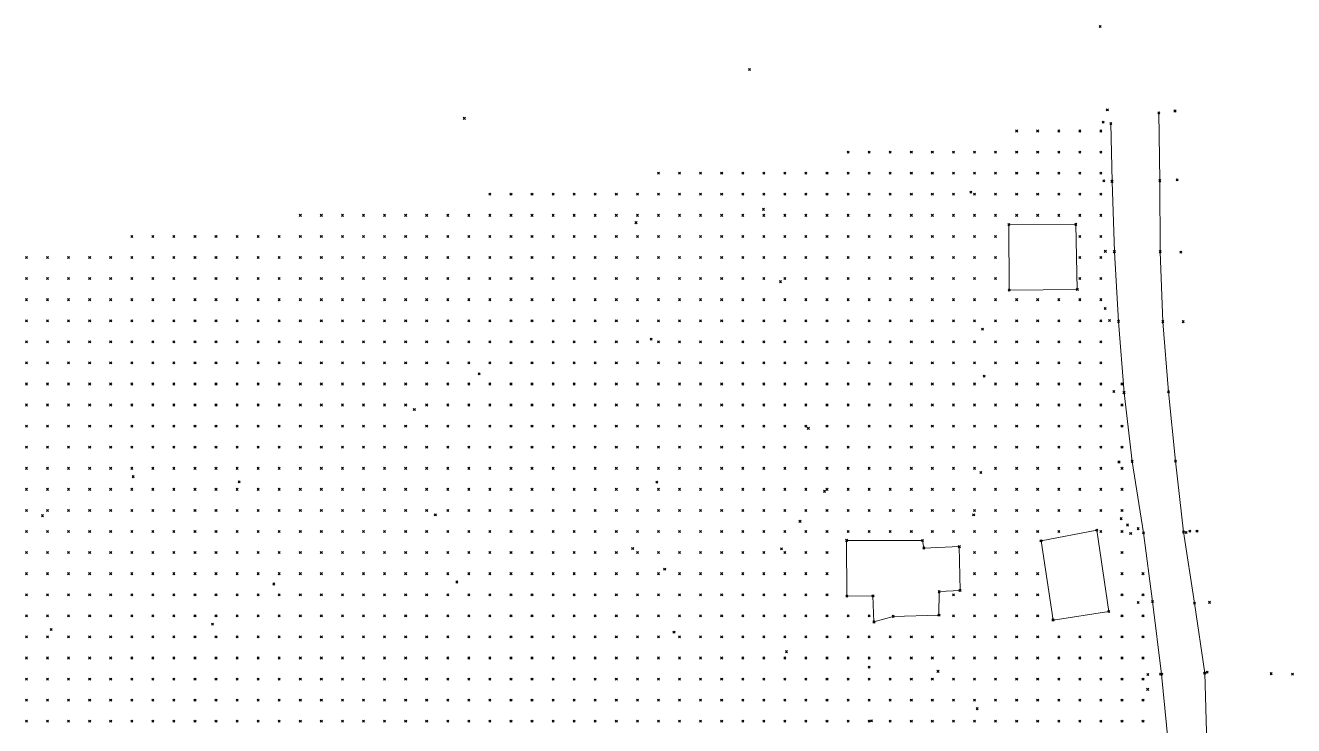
# Model space of a CAD drawing. Header units: metres. Extents: x 441556 to 446409, y 432338 to 461058.
# Drawn here: x 446224.8 to 446405.3, y 433442.7 to 433542.4 of the extents above; entities that cross this region are included whole.
import ezdxf

# ---------------------------------------------------------------- set-up
doc = ezdxf.new("R2010")
doc.units = ezdxf.units.M
doc.header["$MEASUREMENT"] = 0
doc.header["$PDMODE"] = 35
doc.header["$PDSIZE"] = 0.15
for name, color, linetype, lineweight in [('DTM-BRE-RevN_GRP_CAROSABIL', 2, 'Continuous', 0), ('DTM-BRE-RevN_GRP_CONSTRUCTIE', 2, 'Continuous', 0), ('DTM-NOK-RevN_LIDAR_co_lidar', 91, 'Continuous', 0), ('DTM-NOK-RevN_RTK', 32, 'Continuous', 0)]:
    doc.layers.add(name, color=color, linetype=linetype, lineweight=lineweight)

msp = doc.modelspace()

# ---------------------------------------------------------------- linework, layer by layer
at = {"layer": 'DTM-BRE-RevN_GRP_CAROSABIL'}
for p, q in [((446386.273, 433520.281, 331.837), (446386.127, 433529.91, 331.949)), ((446379.472, 433520.176, 331.795), (446379.293, 433528.411, 331.844)), ((446379.803, 433510.166, 331.642), (446379.472, 433520.176, 331.795)), ((446386.339, 433510.168, 331.663), (446386.273, 433520.281, 331.837)), ((446380.401, 433500.258, 330.988), (446379.803, 433510.166, 331.642)), ((446386.714, 433500.205, 331.021), (446386.339, 433510.168, 331.663)), ((446381.182, 433490.102, 329.969), (446380.401, 433500.258, 330.988)), ((446387.516, 433490.224, 330.017), (446386.714, 433500.205, 331.021)), ((446382.324, 433480.334, 329.116), (446381.182, 433490.102, 329.969)), ((446388.516, 433480.351, 329.151), (446387.516, 433490.224, 330.017)), ((446383.94, 433470.156, 328.506), (446382.324, 433480.334, 329.116)), ((446389.659, 433470.288, 328.564), (446388.516, 433480.351, 329.151)), ((446385.237, 433460.383, 328.229), (446383.94, 433470.156, 328.506)), ((446391.203, 433460.165, 328.247), (446389.659, 433470.288, 328.564)), ((446386.539, 433450.046, 328.04), (446385.237, 433460.383, 328.229)), ((446392.664, 433450.185, 328.177), (446391.203, 433460.165, 328.247)), ((446387.462, 433440.359, 327.973), (446386.539, 433450.046, 328.04)), ((446392.992, 433440.209, 327.998), (446392.664, 433450.185, 328.177))]:
    msp.add_line(p, q, dxfattribs=at)
at = {"layer": 'DTM-BRE-RevN_GRP_CONSTRUCTIE'}
for p, q in [((446364.782, 433514.05, 330.529), (446374.322, 433514.065, 330.828)), ((446364.832, 433504.687, 330.355), (446364.782, 433514.05, 330.529)), ((446374.322, 433514.065, 330.828), (446374.531, 433504.795, 330.728)), ((446374.531, 433504.795, 330.728), (446364.832, 433504.687, 330.355)), ((446369.362, 433469.028, 325.953), (446377.295, 433470.549, 329.254)), ((446377.295, 433470.549, 329.254), (446379.029, 433458.98, 325.94)), ((446352.499, 433469.071, 325.035), (446341.688, 433469.097, 324.452)), ((446341.688, 433469.097, 324.452), (446341.729, 433461.152, 324.572)), ((446352.669, 433468.006, 325.6), (446352.499, 433469.071, 325.035)), ((446357.729, 433468.202, 325.492), (446352.669, 433468.006, 325.6)), ((446357.835, 433461.948, 325.579), (446357.729, 433468.202, 325.492)), ((446371.076, 433457.761, 325.988), (446369.362, 433469.028, 325.953)), ((446341.729, 433461.152, 324.572), (446345.44, 433461.191, 325.258)), ((446345.44, 433461.191, 325.258), (446345.578, 433457.484, 325.193)), ((446354.839, 433458.463, 325.527), (446354.854, 433461.801, 325.664)), ((446354.854, 433461.801, 325.664), (446357.835, 433461.948, 325.579)), ((446348.319, 433458.281, 324.048), (446354.839, 433458.463, 325.527)), ((446379.029, 433458.98, 325.94), (446371.076, 433457.761, 325.988)), ((446345.578, 433457.484, 325.193), (446348.319, 433458.281, 324.048))]:
    msp.add_line(p, q, dxfattribs=at)
at = {"layer": 'DTM-NOK-RevN_LIDAR_co_lidar'}
for p in [(446365.89, 433527.34, 330.157), (446368.889, 433527.34, 330.155), (446371.889, 433527.34, 330.167), (446374.888, 433527.34, 330.176), (446377.888, 433527.34, 330.171), (446341.895, 433524.341, 329.72), (446344.894, 433524.341, 329.768), (446347.894, 433524.341, 330.085), (446350.893, 433524.341, 330.221), (446353.892, 433524.341, 330.269), (446356.892, 433524.341, 330.201), (446359.891, 433524.341, 330.168), (446362.891, 433524.341, 330.153), (446365.89, 433524.341, 330.163), (446368.889, 433524.341, 330.175), (446371.889, 433524.341, 330.174), (446374.888, 433524.341, 330.173), (446377.888, 433524.341, 330.172), (446314.9, 433521.341, 328.412), (446317.9, 433521.341, 328.363), (446320.899, 433521.341, 328.64), (446323.899, 433521.341, 328.764), (446326.898, 433521.341, 328.991), (446329.897, 433521.341, 329.087), (446332.897, 433521.341, 329.233), (446335.896, 433521.341, 329.544), (446338.896, 433521.341, 329.687), (446341.895, 433521.341, 329.623), (446344.894, 433521.341, 329.738), (446347.894, 433521.341, 329.976), (446350.893, 433521.341, 330.111), (446353.892, 433521.341, 330.242), (446356.892, 433521.341, 330.244), (446359.891, 433521.341, 330.175), (446362.891, 433521.341, 330.158), (446365.89, 433521.341, 330.167), (446368.889, 433521.341, 330.177), (446371.889, 433521.341, 330.177), (446374.888, 433521.341, 330.173), (446377.888, 433521.341, 330.188), (446290.905, 433518.342, 327.539), (446293.905, 433518.342, 327.492), (446296.904, 433518.342, 327.558), (446299.904, 433518.342, 327.633), (446302.903, 433518.342, 327.579), (446305.902, 433518.342, 327.531), (446308.902, 433518.342, 327.586), (446311.901, 433518.342, 327.965), (446314.9, 433518.342, 328.279), (446317.9, 433518.342, 328.383), (446320.899, 433518.342, 328.516), (446323.899, 433518.342, 328.676), (446326.898, 433518.342, 328.834), (446329.897, 433518.342, 328.955), (446332.897, 433518.342, 329.19), (446335.896, 433518.342, 329.326), (446338.896, 433518.342, 329.43), (446341.895, 433518.342, 329.477), (446344.894, 433518.342, 329.649), (446347.894, 433518.342, 329.774), (446350.893, 433518.342, 329.871), (446353.892, 433518.342, 330.173), (446356.892, 433518.342, 330.206), (446359.891, 433518.342, 330.18), (446362.891, 433518.342, 330.168), (446365.89, 433518.342, 330.169), (446368.889, 433518.342, 330.172), (446371.889, 433518.342, 330.189), (446374.888, 433518.342, 330.172), (446377.888, 433518.342, 330.185), (446263.911, 433515.342, 327.599), (446266.91, 433515.342, 327.745), (446269.91, 433515.342, 327.769), (446272.909, 433515.342, 327.777), (446275.908, 433515.342, 327.905), (446278.908, 433515.342, 327.835), (446281.907, 433515.342, 327.89), (446284.907, 433515.342, 327.787), (446287.906, 433515.342, 327.661), (446290.905, 433515.342, 327.282), (446293.905, 433515.342, 327.162), (446296.904, 433515.342, 327.178), (446299.904, 433515.342, 327.178), (446302.903, 433515.342, 327.244), (446305.902, 433515.342, 327.078), (446308.902, 433515.342, 327.012), (446311.901, 433515.342, 327.669), (446314.9, 433515.342, 328.188), (446317.9, 433515.342, 328.285), (446320.899, 433515.342, 328.373), (446323.899, 433515.342, 328.472), (446326.898, 433515.342, 328.653), (446329.897, 433515.342, 328.715), (446332.897, 433515.342, 328.898), (446335.896, 433515.342, 329.088), (446338.896, 433515.342, 329.236), (446341.895, 433515.342, 329.421), (446344.894, 433515.342, 329.591), (446347.894, 433515.342, 329.703), (446350.893, 433515.342, 329.915), (446353.892, 433515.342, 330.132), (446356.892, 433515.342, 330.125), (446359.891, 433515.342, 330.21), (446362.891, 433515.342, 330.185), (446365.89, 433515.342, 330.181), (446368.889, 433515.342, 330.18), (446371.889, 433515.342, 330.182), (446374.888, 433515.342, 330.178), (446377.888, 433515.342, 330.173), (446239.916, 433512.343, 326.205), (446242.915, 433512.343, 326.164), (446245.915, 433512.343, 326.396), (446248.914, 433512.343, 326.878), (446251.913, 433512.343, 327.012), (446254.913, 433512.343, 327.123), (446257.912, 433512.343, 327.306), (446260.912, 433512.343, 327.414), (446263.911, 433512.343, 327.56), (446266.91, 433512.343, 327.633), (446269.91, 433512.343, 327.669), (446272.909, 433512.343, 327.766), (446275.908, 433512.343, 327.739), (446278.908, 433512.343, 327.708), (446281.907, 433512.343, 327.591), (446284.907, 433512.343, 327.573), (446287.906, 433512.343, 327.383), (446290.905, 433512.343, 326.848), (446293.905, 433512.343, 326.601), (446296.904, 433512.343, 326.493), (446299.904, 433512.343, 326.578), (446302.903, 433512.343, 326.603), (446305.902, 433512.343, 326.482), (446308.902, 433512.343, 326.479), (446311.901, 433512.343, 327.192), (446314.9, 433512.343, 327.697), (446317.9, 433512.343, 327.856), (446320.899, 433512.343, 328.038), (446323.899, 433512.343, 328.289), (446326.898, 433512.343, 328.471), (446329.897, 433512.343, 328.678), (446332.897, 433512.343, 328.871), (446335.896, 433512.343, 328.991), (446338.896, 433512.343, 329.182), (446341.895, 433512.343, 329.312), (446344.894, 433512.343, 329.475), (446347.894, 433512.343, 329.677), (446350.893, 433512.343, 329.821), (446353.892, 433512.343, 329.959), (446356.892, 433512.343, 330.087), (446359.891, 433512.343, 330.243), (446362.891, 433512.343, 330.225), (446374.888, 433512.343, 330.168), (446377.888, 433512.343, 330.153), (446224.919, 433509.344, 325.3), (446227.918, 433509.344, 325.686), (446230.918, 433509.344, 326.035), (446233.917, 433509.344, 326.176), (446236.916, 433509.344, 326.21), (446239.916, 433509.344, 326.189), (446242.915, 433509.344, 326.192), (446245.915, 433509.344, 326.406), (446248.914, 433509.344, 326.71), (446251.913, 433509.344, 326.941), (446254.913, 433509.344, 327.184), (446257.912, 433509.344, 327.35), (446260.912, 433509.344, 327.442), (446263.911, 433509.344, 327.568), (446266.91, 433509.344, 327.621), (446269.91, 433509.344, 327.71), (446272.909, 433509.344, 327.713), (446275.908, 433509.344, 327.231), (446278.908, 433509.344, 327.568), (446281.907, 433509.344, 327.522), (446284.907, 433509.344, 327.28), (446287.906, 433509.344, 327.04), (446290.905, 433509.344, 326.416), (446293.905, 433509.344, 326.212), (446296.904, 433509.344, 326.117), (446299.904, 433509.344, 326.092), (446302.903, 433509.344, 326.076), (446305.902, 433509.344, 325.938), (446308.902, 433509.344, 325.907), (446311.901, 433509.344, 326.524), (446314.9, 433509.344, 326.933), (446317.9, 433509.344, 327.301), (446320.899, 433509.344, 327.544), (446323.899, 433509.344, 327.919), (446326.898, 433509.344, 328.295), (446329.897, 433509.344, 328.544), (446332.897, 433509.344, 328.765), (446335.896, 433509.344, 328.9), (446338.896, 433509.344, 329.029), (446341.895, 433509.344, 329.158), (446344.894, 433509.344, 329.406), (446347.894, 433509.344, 329.577), (446350.893, 433509.344, 329.736), (446353.892, 433509.344, 329.854), (446356.892, 433509.344, 330.025), (446359.891, 433509.344, 330.297), (446362.891, 433509.344, 330.254), (446374.888, 433509.344, 330.148), (446377.888, 433509.344, 330.105), (446224.919, 433506.344, 325.225), (446227.918, 433506.344, 325.525), (446230.918, 433506.344, 325.913), (446233.917, 433506.344, 326.059), (446236.916, 433506.344, 326.145), (446239.916, 433506.344, 326.207), (446242.915, 433506.344, 326.228), (446245.915, 433506.344, 326.376), (446248.914, 433506.344, 326.73), (446251.913, 433506.344, 327.01), (446254.913, 433506.344, 327.104), (446257.912, 433506.344, 327.001), (446260.912, 433506.344, 327.39), (446263.911, 433506.344, 327.63), (446266.91, 433506.344, 327.663), (446269.91, 433506.344, 327.508), (446272.909, 433506.344, 327.325), (446275.908, 433506.344, 327.393), (446278.908, 433506.344, 327.456), (446281.907, 433506.344, 327.376), (446284.907, 433506.344, 327.033), (446287.906, 433506.344, 326.817), (446290.905, 433506.344, 325.955), (446293.905, 433506.344, 325.682), (446296.904, 433506.344, 325.546), (446299.904, 433506.344, 325.367), (446302.903, 433506.344, 325.267), (446305.902, 433506.344, 325.237), (446308.902, 433506.344, 325.154), (446311.901, 433506.344, 325.453), (446314.9, 433506.344, 326.039), (446317.9, 433506.344, 326.481), (446320.899, 433506.344, 326.963), (446323.899, 433506.344, 327.431), (446326.898, 433506.344, 327.987), (446329.897, 433506.344, 328.364), (446332.897, 433506.344, 328.699), (446335.896, 433506.344, 328.803), (446338.896, 433506.344, 328.894), (446341.895, 433506.344, 329.033), (446344.894, 433506.344, 329.255), (446347.894, 433506.344, 329.45), (446350.893, 433506.344, 329.633), (446353.892, 433506.344, 329.852), (446356.892, 433506.344, 329.986), (446359.891, 433506.344, 330.291), (446362.891, 433506.344, 330.263), (446374.888, 433506.344, 330.142), (446377.888, 433506.344, 330.095), (446224.919, 433503.345, 325.16), (446227.918, 433503.345, 325.26), (446230.918, 433503.345, 325.489), (446233.917, 433503.345, 325.742), (446236.916, 433503.345, 325.95), (446239.916, 433503.345, 326.179), (446242.915, 433503.345, 326.249), (446245.915, 433503.345, 326.463), (446248.914, 433503.345, 326.713), (446251.913, 433503.345, 326.932), (446254.913, 433503.345, 326.539), (446257.912, 433503.345, 325.192), (446260.912, 433503.345, 326.612), (446263.911, 433503.345, 327.516), (446266.91, 433503.345, 327.871), (446269.91, 433503.345, 327.508), (446272.909, 433503.345, 327.271), (446275.908, 433503.345, 327.403), (446278.908, 433503.345, 327.468), (446281.907, 433503.345, 327.243), (446284.907, 433503.345, 326.647), (446287.906, 433503.345, 326.185), (446290.905, 433503.345, 324.986), (446293.905, 433503.345, 324.742), (446296.904, 433503.345, 324.677), (446299.904, 433503.345, 324.626), (446302.903, 433503.345, 324.594), (446305.902, 433503.345, 324.509), (446308.902, 433503.345, 324.573), (446311.901, 433503.345, 324.794), (446314.9, 433503.345, 325.232), (446317.9, 433503.345, 325.563), (446320.899, 433503.345, 326.156), (446323.899, 433503.345, 326.761), (446326.898, 433503.345, 327.253), (446329.897, 433503.345, 327.662), (446332.897, 433503.345, 328.384), (446335.896, 433503.345, 328.588), (446338.896, 433503.345, 328.723), (446341.895, 433503.345, 328.836), (446344.894, 433503.345, 329.168), (446347.894, 433503.345, 329.238), (446350.893, 433503.345, 329.473), (446353.892, 433503.345, 329.748), (446356.892, 433503.345, 329.906), (446359.891, 433503.345, 330.102), (446362.891, 433503.345, 330.154), (446365.89, 433503.345, 330.246), (446368.889, 433503.345, 330.222), (446371.889, 433503.345, 330.189), (446374.888, 433503.345, 330.138), (446377.888, 433503.345, 330.078), (446224.919, 433500.346, 325.078), (446227.918, 433500.346, 325.106), (446230.918, 433500.346, 325.213), (446233.917, 433500.346, 325.387), (446236.916, 433500.346, 325.718), (446239.916, 433500.346, 326.076), (446242.915, 433500.346, 326.153), (446245.915, 433500.346, 326.352), (446248.914, 433500.346, 326.583), (446251.913, 433500.346, 326.794), (446254.913, 433500.346, 326.378), (446257.912, 433500.346, 325.696), (446260.912, 433500.346, 326.46), (446263.911, 433500.346, 327.209), (446266.91, 433500.346, 328.378), (446269.91, 433500.346, 327.564), (446272.909, 433500.346, 327.497), (446275.908, 433500.346, 327.367), (446278.908, 433500.346, 327.307), (446281.907, 433500.346, 326.519), (446284.907, 433500.346, 326.021), (446287.906, 433500.346, 325.202), (446290.905, 433500.346, 324.033), (446293.905, 433500.346, 323.726), (446296.904, 433500.346, 323.704), (446299.904, 433500.346, 323.798), (446302.903, 433500.346, 323.868), (446305.902, 433500.346, 324.008), (446308.902, 433500.346, 324.099), (446311.901, 433500.346, 324.396), (446314.9, 433500.346, 324.72), (446317.9, 433500.346, 325.039), (446320.899, 433500.346, 325.414), (446323.899, 433500.346, 325.963), (446326.898, 433500.346, 326.491), (446329.897, 433500.346, 326.815), (446332.897, 433500.346, 327.325), (446335.896, 433500.346, 327.924), (446338.896, 433500.346, 328.31), (446341.895, 433500.346, 328.622), (446344.894, 433500.346, 328.915), (446347.894, 433500.346, 329.131), (446350.893, 433500.346, 329.323), (446353.892, 433500.346, 329.59), (446356.892, 433500.346, 329.746), (446359.891, 433500.346, 329.942), (446362.891, 433500.346, 330.056), (446365.89, 433500.346, 330.14), (446368.889, 433500.346, 330.221), (446371.889, 433500.346, 330.206), (446374.888, 433500.346, 330.118), (446377.888, 433500.346, 330.043), (446224.919, 433497.346, 324.979), (446227.918, 433497.346, 325.05), (446230.918, 433497.346, 325.139), (446233.917, 433497.346, 325.309), (446236.916, 433497.346, 325.558), (446239.916, 433497.346, 325.872), (446242.915, 433497.346, 326.099), (446245.915, 433497.346, 326.329), (446248.914, 433497.346, 326.54), (446251.913, 433497.346, 326.794), (446254.913, 433497.346, 326.981), (446257.912, 433497.346, 327.105), (446260.912, 433497.346, 327.131), (446263.911, 433497.346, 327.154), (446266.91, 433497.346, 327.247), (446269.91, 433497.346, 327.193), (446272.909, 433497.346, 327.159), (446275.908, 433497.346, 326.842), (446278.908, 433497.346, 326.754), (446281.907, 433497.346, 325.038), (446284.907, 433497.346, 325.384), (446287.906, 433497.346, 324.293), (446290.905, 433497.346, 323.109), (446293.905, 433497.346, 322.789), (446296.904, 433497.346, 322.726), (446299.904, 433497.346, 322.871), (446302.903, 433497.346, 323.105), (446305.902, 433497.346, 323.467), (446308.902, 433497.346, 323.739), (446311.901, 433497.346, 324.08), (446314.9, 433497.346, 324.333), (446317.9, 433497.346, 324.535), (446320.899, 433497.346, 324.841), (446323.899, 433497.346, 325.296), (446326.898, 433497.346, 325.752), (446329.897, 433497.346, 326.307), (446332.897, 433497.346, 326.777), (446335.896, 433497.346, 327.173), (446338.896, 433497.346, 327.566), (446341.895, 433497.346, 327.948), (446344.894, 433497.346, 328.435), (446347.894, 433497.346, 328.791), (446350.893, 433497.346, 328.957), (446353.892, 433497.346, 329.312), (446356.892, 433497.346, 329.506), (446359.891, 433497.346, 329.926), (446362.891, 433497.346, 330.033), (446365.89, 433497.346, 330.056), (446368.889, 433497.346, 330.174), (446371.889, 433497.346, 330.318), (446374.888, 433497.346, 330.093), (446377.888, 433497.346, 329.935), (446224.919, 433494.347, 324.957), (446227.918, 433494.347, 324.945), (446230.918, 433494.347, 325.014), (446233.917, 433494.347, 325.118), (446236.916, 433494.347, 325.341), (446239.916, 433494.347, 325.825), (446242.915, 433494.347, 326.126), (446245.915, 433494.347, 326.396), (446248.914, 433494.347, 326.583), (446251.913, 433494.347, 326.748), (446254.913, 433494.347, 326.602), (446257.912, 433494.347, 326.89), (446260.912, 433494.347, 327.132), (446263.911, 433494.347, 326.947), (446266.91, 433494.347, 326.918), (446269.91, 433494.347, 326.566), (446272.909, 433494.347, 326.282), (446275.908, 433494.347, 325.937), (446278.908, 433494.347, 325.566), (446281.907, 433494.347, 324.404), (446284.907, 433494.347, 323.852), (446287.906, 433494.347, 323.222), (446290.905, 433494.347, 322.303), (446293.905, 433494.347, 322.044), (446296.904, 433494.347, 322.131), (446299.904, 433494.347, 322.298), (446302.903, 433494.347, 322.545), (446305.902, 433494.347, 322.909), (446308.902, 433494.347, 323.262), (446311.901, 433494.347, 323.665), (446314.9, 433494.347, 323.969), (446317.9, 433494.347, 324.127), (446320.899, 433494.347, 324.4), (446323.899, 433494.347, 324.753), (446326.898, 433494.347, 325.164), (446329.897, 433494.347, 325.515), (446332.897, 433494.347, 326.054), (446335.896, 433494.347, 326.54), (446338.896, 433494.347, 326.872), (446341.895, 433494.347, 327.221), (446344.894, 433494.347, 327.539), (446347.894, 433494.347, 327.972), (446350.893, 433494.347, 328.358), (446353.892, 433494.347, 328.555), (446356.892, 433494.347, 329.067), (446359.891, 433494.347, 329.634), (446362.891, 433494.347, 329.778), (446365.89, 433494.347, 329.859), (446368.889, 433494.347, 330.038), (446371.889, 433494.347, 330.278), (446374.888, 433494.347, 330.061), (446377.888, 433494.347, 329.803), (446224.919, 433491.347, 324.97), (446227.918, 433491.347, 324.899), (446230.918, 433491.347, 324.932), (446233.917, 433491.347, 325.068), (446236.916, 433491.347, 325.322), (446239.916, 433491.347, 325.572), (446242.915, 433491.347, 325.846), (446245.915, 433491.347, 326.31), (446248.914, 433491.347, 326.611), (446251.913, 433491.347, 326.706), (446254.913, 433491.347, 326.474), (446257.912, 433491.347, 326.539), (446260.912, 433491.347, 326.811), (446263.911, 433491.347, 326.319), (446266.91, 433491.347, 325.793), (446269.91, 433491.347, 325.314), (446272.909, 433491.347, 325.105), (446275.908, 433491.347, 324.925), (446278.908, 433491.347, 323.861), (446281.907, 433491.347, 323.233), (446284.907, 433491.347, 322.472), (446287.906, 433491.347, 321.719), (446290.905, 433491.347, 321.668), (446293.905, 433491.347, 321.862), (446296.904, 433491.347, 322.107), (446299.904, 433491.347, 322.154), (446302.903, 433491.347, 322.137), (446305.902, 433491.347, 322.425), (446308.902, 433491.347, 322.716), (446311.901, 433491.347, 323.107), (446314.9, 433491.347, 323.289), (446317.9, 433491.347, 323.623), (446320.899, 433491.347, 323.795), (446323.899, 433491.347, 324.245), (446326.898, 433491.347, 324.608), (446329.897, 433491.347, 324.966), (446332.897, 433491.347, 325.453), (446335.896, 433491.347, 325.886), (446338.896, 433491.347, 326.122), (446341.895, 433491.347, 326.469), (446344.894, 433491.347, 326.774), (446347.894, 433491.347, 327.108), (446350.893, 433491.347, 327.535), (446353.892, 433491.347, 327.853), (446356.892, 433491.347, 328.357), (446359.891, 433491.347, 328.969), (446362.891, 433491.347, 329.293), (446365.89, 433491.347, 329.486), (446368.889, 433491.347, 329.58), (446371.889, 433491.347, 329.738), (446374.888, 433491.347, 329.809), (446377.888, 433491.347, 329.651), (446380.887, 433491.347, 329.521), (446224.919, 433488.348, 324.897), (446227.918, 433488.348, 324.923), (446230.918, 433488.348, 325.054), (446233.917, 433488.348, 325.037), (446236.916, 433488.348, 325.234), (446239.916, 433488.348, 325.221), (446242.915, 433488.348, 325.517), (446245.915, 433488.348, 326.091), (446248.914, 433488.348, 326.209), (446251.913, 433488.348, 326.071), (446254.913, 433488.348, 325.971), (446257.912, 433488.348, 325.595), (446260.912, 433488.348, 325.279), (446263.911, 433488.348, 325.206), (446266.91, 433488.348, 324.077), (446269.91, 433488.348, 324.016), (446272.909, 433488.348, 323.897), (446275.908, 433488.348, 323.246), (446278.908, 433488.348, 322.18), (446281.907, 433488.348, 321.719), (446284.907, 433488.348, 321.494), (446287.906, 433488.348, 321.427), (446290.905, 433488.348, 321.41), (446293.905, 433488.348, 321.589), (446296.904, 433488.348, 321.881), (446299.904, 433488.348, 321.925), (446302.903, 433488.348, 321.896), (446305.902, 433488.348, 322.098), (446308.902, 433488.348, 322.276), (446311.901, 433488.348, 322.558), (446314.9, 433488.348, 322.818), (446317.9, 433488.348, 323.142), (446320.899, 433488.348, 323.376), (446323.899, 433488.348, 323.77), (446326.898, 433488.348, 324.109), (446329.897, 433488.348, 324.456), (446332.897, 433488.348, 324.885), (446335.896, 433488.348, 325.162), (446338.896, 433488.348, 325.502), (446341.895, 433488.348, 325.781), (446344.894, 433488.348, 326.009), (446347.894, 433488.348, 326.449), (446350.893, 433488.348, 327.064), (446353.892, 433488.348, 327.405), (446356.892, 433488.348, 327.632), (446359.891, 433488.348, 328.001), (446362.891, 433488.348, 328.39), (446365.89, 433488.348, 328.675), (446368.889, 433488.348, 329.064), (446371.889, 433488.348, 329.433), (446374.888, 433488.348, 329.501), (446377.888, 433488.348, 329.454), (446380.887, 433488.348, 329.384), (446224.919, 433485.349, 324.858), (446227.918, 433485.349, 324.954), (446230.918, 433485.349, 324.961), (446233.917, 433485.349, 324.93), (446236.916, 433485.349, 324.972), (446239.916, 433485.349, 324.942), (446242.915, 433485.349, 324.935), (446245.915, 433485.349, 325.502), (446248.914, 433485.349, 325.623), (446251.913, 433485.349, 325.451), (446254.913, 433485.349, 324.734), (446257.912, 433485.349, 324.559), (446260.912, 433485.349, 324.027), (446263.911, 433485.349, 323.536), (446266.91, 433485.349, 322.474), (446269.91, 433485.349, 322.051), (446272.909, 433485.349, 321.7), (446275.908, 433485.349, 321.431), (446278.908, 433485.349, 321.346), (446281.907, 433485.349, 321.282), (446284.907, 433485.349, 321.236), (446287.906, 433485.349, 321.296), (446290.905, 433485.349, 321.344), (446293.905, 433485.349, 321.439), (446296.904, 433485.349, 321.626), (446299.904, 433485.349, 321.553), (446302.903, 433485.349, 321.604), (446305.902, 433485.349, 321.719), (446308.902, 433485.349, 321.903), (446311.901, 433485.349, 322.226), (446314.9, 433485.349, 322.478), (446317.9, 433485.349, 322.73), (446320.899, 433485.349, 323.027), (446323.899, 433485.349, 323.286), (446326.898, 433485.349, 323.56), (446329.897, 433485.349, 323.858), (446332.897, 433485.349, 324.281), (446335.896, 433485.349, 324.685), (446338.896, 433485.349, 324.902), (446341.895, 433485.349, 325.199), (446344.894, 433485.349, 325.529), (446347.894, 433485.349, 325.96), (446350.893, 433485.349, 326.417), (446353.892, 433485.349, 326.68), (446356.892, 433485.349, 326.89), (446359.891, 433485.349, 327.225), (446362.891, 433485.349, 327.677), (446365.89, 433485.349, 327.875), (446368.889, 433485.349, 328.389), (446371.889, 433485.349, 328.955), (446374.888, 433485.349, 329.114), (446377.888, 433485.349, 329.228), (446380.887, 433485.349, 329.28), (446224.919, 433482.349, 324.709), (446227.918, 433482.349, 324.582), (446230.918, 433482.349, 324.644), (446233.917, 433482.349, 324.796), (446236.916, 433482.349, 324.705), (446239.916, 433482.349, 324.594), (446242.915, 433482.349, 324.541), (446245.915, 433482.349, 324.865), (446248.914, 433482.349, 324.056), (446251.913, 433482.349, 324.044), (446254.913, 433482.349, 323.582), (446257.912, 433482.349, 323.241), (446260.912, 433482.349, 322.707), (446263.911, 433482.349, 322.172), (446266.91, 433482.349, 321.631), (446269.91, 433482.349, 321.324), (446272.909, 433482.349, 321.128), (446275.908, 433482.349, 321.097), (446278.908, 433482.349, 321.119), (446281.907, 433482.349, 321.171), (446284.907, 433482.349, 321.234), (446287.906, 433482.349, 321.342), (446290.905, 433482.349, 321.386), (446293.905, 433482.349, 321.414), (446296.904, 433482.349, 321.483), (446299.904, 433482.349, 321.438), (446302.903, 433482.349, 321.496), (446305.902, 433482.349, 321.601), (446308.902, 433482.349, 321.746), (446311.901, 433482.349, 321.953), (446314.9, 433482.349, 322.294), (446317.9, 433482.349, 322.557), (446320.899, 433482.349, 322.783), (446323.899, 433482.349, 322.869), (446326.898, 433482.349, 323.071), (446329.897, 433482.349, 323.388), (446332.897, 433482.349, 323.658), (446335.896, 433482.349, 323.971), (446338.896, 433482.349, 324.259), (446341.895, 433482.349, 324.668), (446344.894, 433482.349, 325.128), (446347.894, 433482.349, 325.43), (446350.893, 433482.349, 325.813), (446353.892, 433482.349, 326.129), (446356.892, 433482.349, 326.41), (446359.891, 433482.349, 326.682), (446362.891, 433482.349, 326.991), (446365.89, 433482.349, 327.219), (446368.889, 433482.349, 327.57), (446371.889, 433482.349, 328.42), (446374.888, 433482.349, 328.518), (446377.888, 433482.349, 328.777), (446380.887, 433482.349, 329.039), (446224.919, 433479.35, 324.411), (446227.918, 433479.35, 324.49), (446230.918, 433479.35, 324.498), (446233.917, 433479.35, 324.758), (446236.916, 433479.35, 323.857), (446239.916, 433479.35, 323.22), (446242.915, 433479.35, 323.075), (446245.915, 433479.35, 323.093), (446248.914, 433479.35, 322.417), (446251.913, 433479.35, 322.161), (446254.913, 433479.35, 321.883), (446257.912, 433479.35, 321.608), (446260.912, 433479.35, 321.225), (446263.911, 433479.35, 321.064), (446266.91, 433479.35, 320.967), (446269.91, 433479.35, 320.961), (446272.909, 433479.35, 320.983), (446275.908, 433479.35, 320.966), (446278.908, 433479.35, 321.042), (446281.907, 433479.35, 321.155), (446284.907, 433479.35, 321.264), (446287.906, 433479.35, 321.41), (446290.905, 433479.35, 321.637), (446293.905, 433479.35, 321.32), (446296.904, 433479.35, 321.314), (446299.904, 433479.35, 321.437), (446302.903, 433479.35, 321.497), (446305.902, 433479.35, 321.627), (446308.902, 433479.35, 321.737), (446311.901, 433479.35, 321.889), (446314.9, 433479.35, 322.182), (446317.9, 433479.35, 322.358), (446320.899, 433479.35, 322.565), (446323.899, 433479.35, 322.6), (446326.898, 433479.35, 322.714), (446329.897, 433479.35, 322.938), (446332.897, 433479.35, 323.152), (446335.896, 433479.35, 323.457), (446338.896, 433479.35, 323.698), (446341.895, 433479.35, 324.1), (446344.894, 433479.35, 324.432), (446347.894, 433479.35, 324.694), (446350.893, 433479.35, 325.053), (446353.892, 433479.35, 325.399), (446356.892, 433479.35, 325.746), (446359.891, 433479.35, 326.038), (446362.891, 433479.35, 326.33), (446365.89, 433479.35, 326.673), (446368.889, 433479.35, 326.927), (446371.889, 433479.35, 327.316), (446374.888, 433479.35, 327.8), (446377.888, 433479.35, 328.346), (446380.887, 433479.35, 328.733), (446224.919, 433476.35, 322.787), (446227.918, 433476.35, 322.967), (446230.918, 433476.35, 323.422), (446233.917, 433476.35, 322.838), (446236.916, 433476.35, 321.67), (446239.916, 433476.35, 321.199), (446242.915, 433476.35, 321.127), (446245.915, 433476.35, 321.363), (446248.914, 433476.35, 321.111), (446251.913, 433476.35, 320.898), (446254.913, 433476.35, 320.799), (446257.912, 433476.35, 320.719), (446260.912, 433476.35, 320.758), (446263.911, 433476.35, 320.817), (446266.91, 433476.35, 320.872), (446269.91, 433476.35, 320.873), (446272.909, 433476.35, 320.902), (446275.908, 433476.35, 320.912), (446278.908, 433476.35, 321.007), (446281.907, 433476.35, 321.146), (446284.907, 433476.35, 321.26), (446287.906, 433476.35, 321.434), (446290.905, 433476.35, 321.794), (446293.905, 433476.35, 321.327), (446296.904, 433476.35, 321.312), (446299.904, 433476.35, 321.401), (446302.903, 433476.35, 321.586), (446305.902, 433476.35, 321.643), (446308.902, 433476.35, 321.72), (446311.901, 433476.35, 321.842), (446314.9, 433476.35, 322.037), (446317.9, 433476.35, 322.193), (446320.899, 433476.35, 322.375), (446323.899, 433476.35, 322.539), (446326.898, 433476.35, 322.653), (446329.897, 433476.35, 322.784), (446332.897, 433476.35, 322.978), (446335.896, 433476.35, 323.226), (446338.896, 433476.35, 323.369), (446341.895, 433476.35, 323.596), (446344.894, 433476.35, 323.808), (446347.894, 433476.35, 324.059), (446350.893, 433476.35, 324.363), (446353.892, 433476.35, 324.715), (446356.892, 433476.35, 325.063), (446359.891, 433476.35, 325.519), (446362.891, 433476.35, 326.049), (446365.89, 433476.35, 326.508), (446368.889, 433476.35, 326.747), (446371.889, 433476.35, 327.068), (446374.888, 433476.35, 327.537), (446377.888, 433476.35, 327.978), (446380.887, 433476.35, 328.222), (446224.919, 433473.351, 320.529), (446227.918, 433473.351, 320.206), (446230.918, 433473.351, 320.408), (446233.917, 433473.351, 320.444), (446236.916, 433473.351, 320.504), (446239.916, 433473.351, 320.427), (446242.915, 433473.351, 320.404), (446245.915, 433473.351, 320.461), (446248.914, 433473.351, 320.497), (446251.913, 433473.351, 320.527), (446254.913, 433473.351, 320.531), (446257.912, 433473.351, 320.544), (446260.912, 433473.351, 320.645), (446263.911, 433473.351, 320.714), (446266.91, 433473.351, 320.764), (446269.91, 433473.351, 320.816), (446272.909, 433473.351, 320.877), (446275.908, 433473.351, 320.909), (446278.908, 433473.351, 320.992), (446281.907, 433473.351, 321.099), (446284.907, 433473.351, 321.234), (446287.906, 433473.351, 321.371), (446290.905, 433473.351, 321.64), (446293.905, 433473.351, 321.342), (446296.904, 433473.351, 321.321), (446299.904, 433473.351, 321.332), (446302.903, 433473.351, 321.492), (446305.902, 433473.351, 321.561), (446308.902, 433473.351, 321.604), (446311.901, 433473.351, 321.706), (446314.9, 433473.351, 321.818), (446317.9, 433473.351, 322.039), (446320.899, 433473.351, 322.246), (446323.899, 433473.351, 322.492), (446326.898, 433473.351, 322.709), (446329.897, 433473.351, 322.912), (446332.897, 433473.351, 323.169), (446335.896, 433473.351, 323.258), (446338.896, 433473.351, 323.36), (446341.895, 433473.351, 323.578), (446344.894, 433473.351, 323.755), (446347.894, 433473.351, 323.999), (446350.893, 433473.351, 324.212), (446353.892, 433473.351, 324.5), (446356.892, 433473.351, 324.887), (446359.891, 433473.351, 325.345), (446362.891, 433473.351, 325.807), (446365.89, 433473.351, 326.311), (446368.889, 433473.351, 326.518), (446371.889, 433473.351, 326.796), (446374.888, 433473.351, 327.037), (446377.888, 433473.351, 327.438), (446380.887, 433473.351, 328.082), (446224.919, 433470.352, 319.976), (446227.918, 433470.352, 319.805), (446230.918, 433470.352, 319.951), (446233.917, 433470.352, 320.024), (446236.916, 433470.352, 320.097), (446239.916, 433470.352, 320.091), (446242.915, 433470.352, 320.133), (446245.915, 433470.352, 320.274), (446248.914, 433470.352, 320.337), (446251.913, 433470.352, 320.368), (446254.913, 433470.352, 320.406), (446257.912, 433470.352, 320.409), (446260.912, 433470.352, 320.489), (446263.911, 433470.352, 320.566), (446266.91, 433470.352, 320.639), (446269.91, 433470.352, 320.739), (446272.909, 433470.352, 320.832), (446275.908, 433470.352, 320.906), (446278.908, 433470.352, 321.003), (446281.907, 433470.352, 321.079), (446284.907, 433470.352, 321.174), (446287.906, 433470.352, 321.303), (446290.905, 433470.352, 321.482), (446293.905, 433470.352, 321.291), (446296.904, 433470.352, 321.256), (446299.904, 433470.352, 321.415), (446302.903, 433470.352, 321.46), (446305.902, 433470.352, 321.544), (446308.902, 433470.352, 321.527), (446311.901, 433470.352, 321.75), (446314.9, 433470.352, 321.843), (446317.9, 433470.352, 322.088), (446320.899, 433470.352, 322.269), (446323.899, 433470.352, 322.656), (446326.898, 433470.352, 322.767), (446329.897, 433470.352, 322.984), (446332.897, 433470.352, 323.156), (446335.896, 433470.352, 323.201), (446338.896, 433470.352, 323.317), (446341.895, 433470.352, 323.507), (446344.894, 433470.352, 323.673), (446347.894, 433470.352, 323.948), (446350.893, 433470.352, 324.176), (446353.892, 433470.352, 324.354), (446356.892, 433470.352, 324.459), (446359.891, 433470.352, 324.763), (446362.891, 433470.352, 325.16), (446365.89, 433470.352, 325.529), (446368.889, 433470.352, 325.56), (446371.889, 433470.352, 325.742), (446377.888, 433470.352, 326.368), (446380.887, 433470.352, 327.398), (446224.919, 433467.352, 319.913), (446227.918, 433467.352, 319.779), (446230.918, 433467.352, 319.749), (446233.917, 433467.352, 319.867), (446236.916, 433467.352, 319.921), (446239.916, 433467.352, 319.929), (446242.915, 433467.352, 319.903), (446245.915, 433467.352, 320.103), (446248.914, 433467.352, 320.214), (446251.913, 433467.352, 320.223), (446254.913, 433467.352, 320.279), (446257.912, 433467.352, 320.319), (446260.912, 433467.352, 320.39), (446263.911, 433467.352, 320.502), (446266.91, 433467.352, 320.577), (446269.91, 433467.352, 320.682), (446272.909, 433467.352, 320.774), (446275.908, 433467.352, 320.846), (446278.908, 433467.352, 320.94), (446281.907, 433467.352, 321.045), (446284.907, 433467.352, 321.167), (446287.906, 433467.352, 321.293), (446290.905, 433467.352, 321.397), (446293.905, 433467.352, 321.289), (446296.904, 433467.352, 321.315), (446299.904, 433467.352, 321.403), (446302.903, 433467.352, 321.476), (446305.902, 433467.352, 321.527), (446308.902, 433467.352, 321.669), (446311.901, 433467.352, 321.992), (446314.9, 433467.352, 322.028), (446317.9, 433467.352, 322.197), (446320.899, 433467.352, 322.446), (446323.899, 433467.352, 322.642), (446326.898, 433467.352, 322.776), (446329.897, 433467.352, 322.993), (446332.897, 433467.352, 323.189), (446335.896, 433467.352, 323.185), (446338.896, 433467.352, 323.246), (446359.891, 433467.352, 324.903), (446362.891, 433467.352, 325.084), (446365.89, 433467.352, 325.478), (446380.887, 433467.352, 326.934), (446224.919, 433464.353, 319.735), (446227.918, 433464.353, 319.749), (446230.918, 433464.353, 319.774), (446233.917, 433464.353, 319.729), (446236.916, 433464.353, 319.804), (446239.916, 433464.353, 319.908), (446242.915, 433464.353, 319.964), (446245.915, 433464.353, 320.025), (446248.914, 433464.353, 320.107), (446251.913, 433464.353, 320.115), (446254.913, 433464.353, 320.208), (446257.912, 433464.353, 320.288), (446260.912, 433464.353, 320.368), (446263.911, 433464.353, 320.465), (446266.91, 433464.353, 320.557), (446269.91, 433464.353, 320.599), (446272.909, 433464.353, 320.657), (446275.908, 433464.353, 320.794), (446278.908, 433464.353, 320.852), (446281.907, 433464.353, 320.947), (446284.907, 433464.353, 321.04), (446287.906, 433464.353, 321.208), (446290.905, 433464.353, 321.184), (446293.905, 433464.353, 321.219), (446296.904, 433464.353, 321.337), (446299.904, 433464.353, 321.392), (446302.903, 433464.353, 321.474), (446305.902, 433464.353, 321.527), (446308.902, 433464.353, 321.838), (446311.901, 433464.353, 322.072), (446314.9, 433464.353, 322.114), (446317.9, 433464.353, 322.208), (446320.899, 433464.353, 322.464), (446323.899, 433464.353, 322.583), (446326.898, 433464.353, 322.704), (446329.897, 433464.353, 322.991), (446332.897, 433464.353, 323.254), (446335.896, 433464.353, 323.237), (446338.896, 433464.353, 323.283), (446359.891, 433464.353, 325.119), (446362.891, 433464.353, 325.193), (446365.89, 433464.353, 325.413), (446368.889, 433464.353, 325.404), (446380.887, 433464.353, 326.328), (446383.886, 433464.353, 326.459), (446224.919, 433461.354, 319.665), (446227.918, 433461.354, 319.721), (446230.918, 433461.354, 319.723), (446233.917, 433461.354, 319.751), (446236.916, 433461.354, 319.834), (446239.916, 433461.354, 319.905), (446242.915, 433461.354, 320.003), (446245.915, 433461.354, 320.048), (446248.914, 433461.354, 320.068), (446251.913, 433461.354, 320.083), (446254.913, 433461.354, 320.164), (446257.912, 433461.354, 320.223), (446260.912, 433461.354, 320.301), (446263.911, 433461.354, 320.37), (446266.91, 433461.354, 320.424), (446269.91, 433461.354, 320.54), (446272.909, 433461.354, 320.582), (446275.908, 433461.354, 320.689), (446278.908, 433461.354, 320.71), (446281.907, 433461.354, 320.732), (446284.907, 433461.354, 320.817), (446287.906, 433461.354, 320.967), (446290.905, 433461.354, 321.035), (446293.905, 433461.354, 321.2), (446296.904, 433461.354, 321.366), (446299.904, 433461.354, 321.41), (446302.903, 433461.354, 321.494), (446305.902, 433461.354, 321.641), (446308.902, 433461.354, 321.878), (446311.901, 433461.354, 322.148), (446314.9, 433461.354, 322.243), (446317.9, 433461.354, 322.336), (446320.899, 433461.354, 322.491), (446323.899, 433461.354, 322.6), (446326.898, 433461.354, 322.714), (446329.897, 433461.354, 322.97), (446332.897, 433461.354, 323.097), (446335.896, 433461.354, 323.289), (446338.896, 433461.354, 323.295), (446356.892, 433461.354, 324.928), (446359.891, 433461.354, 325.257), (446362.891, 433461.354, 325.267), (446365.89, 433461.354, 325.373), (446368.889, 433461.354, 325.402), (446380.887, 433461.354, 326.223), (446383.886, 433461.354, 326.356), (446224.919, 433458.354, 319.8), (446227.918, 433458.354, 319.747), (446230.918, 433458.354, 319.641), (446233.917, 433458.354, 319.728), (446236.916, 433458.354, 319.791), (446239.916, 433458.354, 319.849), (446242.915, 433458.354, 319.882), (446245.915, 433458.354, 319.871), (446248.914, 433458.354, 319.894), (446251.913, 433458.354, 319.932), (446254.913, 433458.354, 320.009), (446257.912, 433458.354, 320.056), (446260.912, 433458.354, 320.093), (446263.911, 433458.354, 320.128), (446266.91, 433458.354, 320.111), (446269.91, 433458.354, 320.222), (446272.909, 433458.354, 320.303), (446275.908, 433458.354, 320.401), (446278.908, 433458.354, 320.556), (446281.907, 433458.354, 320.636), (446284.907, 433458.354, 320.79), (446287.906, 433458.354, 320.89), (446290.905, 433458.354, 320.98), (446293.905, 433458.354, 321.109), (446296.904, 433458.354, 321.264), (446299.904, 433458.354, 321.427), (446302.903, 433458.354, 321.593), (446305.902, 433458.354, 321.77), (446308.902, 433458.354, 321.988), (446311.901, 433458.354, 322.158), (446314.9, 433458.354, 322.216), (446317.9, 433458.354, 322.336), (446320.899, 433458.354, 322.448), (446323.899, 433458.354, 322.687), (446326.898, 433458.354, 322.859), (446329.897, 433458.354, 323.027), (446332.897, 433458.354, 323.195), (446335.896, 433458.354, 323.357), (446338.896, 433458.354, 323.464), (446341.895, 433458.354, 323.541), (446344.894, 433458.354, 323.703), (446356.892, 433458.354, 324.645), (446359.891, 433458.354, 324.853), (446362.891, 433458.354, 325.107), (446365.89, 433458.354, 325.208), (446368.889, 433458.354, 325.486), (446380.887, 433458.354, 326.149), (446383.886, 433458.354, 326.247), (446224.919, 433455.355, 319.727), (446227.918, 433455.355, 319.685), (446230.918, 433455.355, 319.612), (446233.917, 433455.355, 319.602), (446236.916, 433455.355, 319.626), (446239.916, 433455.355, 319.666), (446242.915, 433455.355, 319.635), (446245.915, 433455.355, 319.627), (446248.914, 433455.355, 319.632), (446251.913, 433455.355, 319.625), (446254.913, 433455.355, 319.673), (446257.912, 433455.355, 319.727), (446260.912, 433455.355, 319.811), (446263.911, 433455.355, 319.919), (446266.91, 433455.355, 320.042), (446269.91, 433455.355, 320.162), (446272.909, 433455.355, 320.282), (446275.908, 433455.355, 320.408), (446278.908, 433455.355, 320.57), (446281.907, 433455.355, 320.626), (446284.907, 433455.355, 320.821), (446287.906, 433455.355, 320.889), (446290.905, 433455.355, 320.987), (446293.905, 433455.355, 321.108), (446296.904, 433455.355, 321.26), (446299.904, 433455.355, 321.511), (446302.903, 433455.355, 321.697), (446305.902, 433455.355, 321.867), (446308.902, 433455.355, 322.036), (446311.901, 433455.355, 322.264), (446314.9, 433455.355, 322.419), (446317.9, 433455.355, 322.42), (446320.899, 433455.355, 322.527), (446323.899, 433455.355, 322.733), (446326.898, 433455.355, 322.927), (446329.897, 433455.355, 323.047), (446332.897, 433455.355, 323.182), (446335.896, 433455.355, 323.339), (446338.896, 433455.355, 323.539), (446341.895, 433455.355, 323.644), (446344.894, 433455.355, 323.681), (446347.894, 433455.355, 324.02), (446350.893, 433455.355, 324.253), (446353.892, 433455.355, 324.45), (446356.892, 433455.355, 324.476), (446359.891, 433455.355, 324.676), (446362.891, 433455.355, 325.022), (446365.89, 433455.355, 325.143), (446368.889, 433455.355, 325.314), (446371.889, 433455.355, 325.742), (446374.888, 433455.355, 325.87), (446377.888, 433455.355, 325.864), (446380.887, 433455.355, 325.821), (446383.886, 433455.355, 325.95), (446224.919, 433452.355, 319.48), (446227.918, 433452.355, 319.442), (446230.918, 433452.355, 319.246), (446233.917, 433452.355, 319.141), (446236.916, 433452.355, 319.19), (446239.916, 433452.355, 319.281), (446242.915, 433452.355, 319.322), (446245.915, 433452.355, 319.412), (446248.914, 433452.355, 319.48), (446251.913, 433452.355, 319.551), (446254.913, 433452.355, 319.667), (446257.912, 433452.355, 319.717), (446260.912, 433452.355, 319.806), (446263.911, 433452.355, 319.91), (446266.91, 433452.355, 320.046), (446269.91, 433452.355, 320.195), (446272.909, 433452.355, 320.349), (446275.908, 433452.355, 320.437), (446278.908, 433452.355, 320.609), (446281.907, 433452.355, 320.723), (446284.907, 433452.355, 320.871), (446287.906, 433452.355, 320.97), (446290.905, 433452.355, 321.096), (446293.905, 433452.355, 321.231), (446296.904, 433452.355, 321.41), (446299.904, 433452.355, 321.647), (446302.903, 433452.355, 321.778), (446305.902, 433452.355, 321.986), (446308.902, 433452.355, 322.135), (446311.901, 433452.355, 322.324), (446314.9, 433452.355, 322.476), (446317.9, 433452.355, 322.441), (446320.899, 433452.355, 322.543), (446323.899, 433452.355, 322.702), (446326.898, 433452.355, 322.902), (446329.897, 433452.355, 323.057), (446332.897, 433452.355, 323.191), (446335.896, 433452.355, 323.327), (446338.896, 433452.355, 323.542), (446341.895, 433452.355, 323.679), (446344.894, 433452.355, 323.803), (446347.894, 433452.355, 323.954), (446350.893, 433452.355, 324.174), (446353.892, 433452.355, 324.361), (446356.892, 433452.355, 324.45), (446359.891, 433452.355, 324.529), (446362.891, 433452.355, 324.969), (446365.89, 433452.355, 325.122), (446368.889, 433452.355, 325.269), (446371.889, 433452.355, 325.541), (446374.888, 433452.355, 325.672), (446377.888, 433452.355, 325.738), (446380.887, 433452.355, 325.795), (446383.886, 433452.355, 325.917), (446224.919, 433449.356, 318.915), (446227.918, 433449.356, 318.846), (446230.918, 433449.356, 318.906), (446233.917, 433449.356, 318.999), (446236.916, 433449.356, 319.112), (446239.916, 433449.356, 319.248), (446242.915, 433449.356, 319.272), (446245.915, 433449.356, 319.364), (446248.914, 433449.356, 319.458), (446251.913, 433449.356, 319.55), (446254.913, 433449.356, 319.631), (446257.912, 433449.356, 319.715), (446260.912, 433449.356, 319.815), (446263.911, 433449.356, 319.93), (446266.91, 433449.356, 320.042), (446269.91, 433449.356, 320.188), (446272.909, 433449.356, 320.343), (446275.908, 433449.356, 320.451), (446278.908, 433449.356, 320.591), (446281.907, 433449.356, 320.721), (446284.907, 433449.356, 320.921), (446287.906, 433449.356, 321.074), (446290.905, 433449.356, 321.217), (446293.905, 433449.356, 321.403), (446296.904, 433449.356, 321.553), (446299.904, 433449.356, 321.738), (446302.903, 433449.356, 321.884), (446305.902, 433449.356, 322.002), (446308.902, 433449.356, 322.183), (446311.901, 433449.356, 322.315), (446314.9, 433449.356, 322.514), (446317.9, 433449.356, 322.487), (446320.899, 433449.356, 322.662), (446323.899, 433449.356, 322.791), (446326.898, 433449.356, 322.917), (446329.897, 433449.356, 323.1), (446332.897, 433449.356, 323.225), (446335.896, 433449.356, 323.32), (446338.896, 433449.356, 323.498), (446341.895, 433449.356, 323.637), (446344.894, 433449.356, 323.746), (446347.894, 433449.356, 323.991), (446350.893, 433449.356, 324.163), (446353.892, 433449.356, 324.309), (446356.892, 433449.356, 324.438), (446359.891, 433449.356, 324.491), (446362.891, 433449.356, 324.901), (446365.89, 433449.356, 325.142), (446368.889, 433449.356, 325.28), (446371.889, 433449.356, 325.538), (446374.888, 433449.356, 325.839), (446377.888, 433449.356, 325.868), (446380.887, 433449.356, 325.889), (446383.886, 433449.356, 326.33), (446224.919, 433446.357, 318.839), (446227.918, 433446.357, 318.853), (446230.918, 433446.357, 318.954), (446233.917, 433446.357, 319.012), (446236.916, 433446.357, 319.063), (446239.916, 433446.357, 319.199), (446242.915, 433446.357, 319.295), (446245.915, 433446.357, 319.367), (446248.914, 433446.357, 319.445), (446251.913, 433446.357, 319.531), (446254.913, 433446.357, 319.589), (446257.912, 433446.357, 319.692), (446260.912, 433446.357, 319.773), (446263.911, 433446.357, 319.861), (446266.91, 433446.357, 319.975), (446269.91, 433446.357, 320.093), (446272.909, 433446.357, 320.243), (446275.908, 433446.357, 320.393), (446278.908, 433446.357, 320.559), (446281.907, 433446.357, 320.736), (446284.907, 433446.357, 320.978), (446287.906, 433446.357, 321.149), (446290.905, 433446.357, 321.359), (446293.905, 433446.357, 321.472), (446296.904, 433446.357, 321.595), (446299.904, 433446.357, 321.733), (446302.903, 433446.357, 321.868), (446305.902, 433446.357, 322.001), (446308.902, 433446.357, 322.144), (446311.901, 433446.357, 322.266), (446314.9, 433446.357, 322.412), (446317.9, 433446.357, 322.455), (446320.899, 433446.357, 322.605), (446323.899, 433446.357, 322.724), (446326.898, 433446.357, 322.827), (446329.897, 433446.357, 323.04), (446332.897, 433446.357, 323.174), (446335.896, 433446.357, 323.32), (446338.896, 433446.357, 323.501), (446341.895, 433446.357, 323.658), (446344.894, 433446.357, 323.819), (446347.894, 433446.357, 323.987), (446350.893, 433446.357, 324.075), (446353.892, 433446.357, 324.22), (446356.892, 433446.357, 324.454), (446359.891, 433446.357, 324.602), (446362.891, 433446.357, 324.919), (446365.89, 433446.357, 325.227), (446368.889, 433446.357, 325.359), (446371.889, 433446.357, 325.692), (446374.888, 433446.357, 325.995), (446377.888, 433446.357, 326.102), (446380.887, 433446.357, 326.293), (446383.886, 433446.357, 326.976), (446224.919, 433443.357, 318.854), (446227.918, 433443.357, 318.915), (446230.918, 433443.357, 319.016), (446233.917, 433443.357, 319.023), (446236.916, 433443.357, 319.042), (446239.916, 433443.357, 319.158), (446242.915, 433443.357, 319.248), (446245.915, 433443.357, 319.383), (446248.914, 433443.357, 319.473), (446251.913, 433443.357, 319.523), (446254.913, 433443.357, 319.572), (446257.912, 433443.357, 319.672), (446260.912, 433443.357, 319.741), (446263.911, 433443.357, 319.82), (446266.91, 433443.357, 319.9), (446269.91, 433443.357, 320.02), (446272.909, 433443.357, 320.22), (446275.908, 433443.357, 320.387), (446278.908, 433443.357, 320.591), (446281.907, 433443.357, 320.74), (446284.907, 433443.357, 321.059), (446287.906, 433443.357, 321.255), (446290.905, 433443.357, 321.457), (446293.905, 433443.357, 321.513), (446296.904, 433443.357, 321.58), (446299.904, 433443.357, 321.659), (446302.903, 433443.357, 321.794), (446305.902, 433443.357, 321.944), (446308.902, 433443.357, 322.024), (446311.901, 433443.357, 322.158), (446314.9, 433443.357, 322.326), (446317.9, 433443.357, 322.462), (446320.899, 433443.357, 322.593), (446323.899, 433443.357, 322.709), (446326.898, 433443.357, 322.847), (446329.897, 433443.357, 323.076), (446332.897, 433443.357, 323.202), (446335.896, 433443.357, 323.325), (446338.896, 433443.357, 323.553), (446341.895, 433443.357, 323.685), (446344.894, 433443.357, 323.836), (446347.894, 433443.357, 323.953), (446350.893, 433443.357, 324.116), (446353.892, 433443.357, 324.344), (446356.892, 433443.357, 324.584), (446359.891, 433443.357, 324.714), (446362.891, 433443.357, 325.004), (446365.89, 433443.357, 325.256), (446368.889, 433443.357, 325.455), (446371.889, 433443.357, 325.738), (446374.888, 433443.357, 326.024), (446377.888, 433443.357, 326.394), (446380.887, 433443.357, 326.762), (446383.886, 433443.357, 327.198)]:
    msp.add_point(p, dxfattribs=at)
at = {"layer": 'DTM-NOK-RevN_RTK'}
for p in [(446377.769, 433542.219, 331.447), (446327.856, 433536.105, 329.544), (446287.262, 433529.15, 328.589), (446378.802, 433530.347, 327.865), (446386.127, 433529.91, 331.949), (446388.43, 433530.186, 332.259), (446378.224, 433528.594, 331.786), (446379.293, 433528.411, 331.844), (446378.296, 433520.238, 331.693), (446379.472, 433520.176, 331.795), (446386.273, 433520.281, 331.837), (446388.751, 433520.38, 332.2), (446359.363, 433518.624, 330.076), (446329.838, 433516.202, 328.619), (446311.706, 433514.298, 327.521), (446364.782, 433514.05, 330.529), (446374.322, 433514.065, 330.828), (446378.515, 433510.216, 331.565), (446379.803, 433510.166, 331.642), (446386.339, 433510.168, 331.663), (446389.277, 433510.106, 332.119), (446332.266, 433505.898, 328.692), (446364.832, 433504.687, 330.355), (446374.531, 433504.795, 330.728), (446378.5, 433502.088, 327.557), (446379.098, 433500.385, 331.21), (446380.401, 433500.258, 330.988), (446386.714, 433500.205, 331.021), (446389.607, 433500.209, 332.025), (446361.039, 433499.157, 330.207), (446313.874, 433497.708, 324.351), (446289.359, 433492.774, 321.992), (446361.255, 433492.449, 329.604), (446379.745, 433490.284, 330.151), (446381.182, 433490.102, 329.969), (446387.516, 433490.224, 330.017), (446280.151, 433487.709, 321.641), (446336.234, 433485.034, 324.631), (446380.464, 433480.251, 329.064), (446382.324, 433480.334, 329.116), (446388.516, 433480.351, 329.151), (446240.12, 433478.154, 322.381), (446360.793, 433478.759, 326.013), (446255.192, 433477.426, 320.887), (446314.661, 433477.383, 322.109), (446338.541, 433476.071, 323.36), (446283.131, 433472.727, 321.21), (446359.772, 433472.716, 325.216), (446227.198, 433472.61, 320.103), (446335.05, 433471.797, 323.066), (446380.758, 433472.188, 328.364), (446381.684, 433471.278, 328.309), (446341.688, 433469.097, 324.452), (446352.499, 433469.071, 325.035), (446377.295, 433470.549, 329.254), (446382.129, 433470.077, 328.536), (446383.181, 433470.751, 328.557), (446383.94, 433470.156, 328.506), (446389.659, 433470.288, 328.564), (446390.042, 433470.217, 328.59), (446390.544, 433470.391, 328.57), (446391.575, 433470.401, 328.636), (446311.228, 433467.93, 322.121), (446332.409, 433467.902, 323.081), (446352.669, 433468.006, 325.6), (446357.729, 433468.202, 325.492), (446369.362, 433469.028, 325.953), (446315.779, 433464.98, 322.214), (446260.131, 433462.88, 320.339), (446286.204, 433463.163, 321.022), (446357.835, 433461.948, 325.579), (446341.729, 433461.152, 324.572), (446345.44, 433461.191, 325.258), (446354.854, 433461.801, 325.664), (446383.208, 433460.241, 328.352), (446385.237, 433460.383, 328.229), (446391.203, 433460.165, 328.247), (446393.349, 433460.277, 328.286), (446348.319, 433458.281, 324.048), (446354.839, 433458.463, 325.527), (446379.029, 433458.98, 325.94), (446251.421, 433457.155, 319.815), (446345.578, 433457.484, 325.193), (446371.076, 433457.761, 325.988), (446228.453, 433456.398, 319.742), (446317.117, 433456.039, 322.373), (446333.114, 433453.262, 323.213), (446344.892, 433451.044, 323.794), (446354.696, 433450.46, 324.377), (446384.575, 433450.006, 328.205), (446386.371, 433450.043, 328.033), (446386.539, 433450.046, 328.04), (446392.664, 433450.185, 328.177), (446393.03, 433450.327, 328.174), (446402.128, 433450.123, 329.191), (446405.177, 433450.062, 329.511), (446384.547, 433447.9, 327.893), (446360.278, 433445.141, 324.727), (446345.216, 433443.416, 323.794)]:
    msp.add_point(p, dxfattribs=at)

doc.saveas('drawing.dxf')
